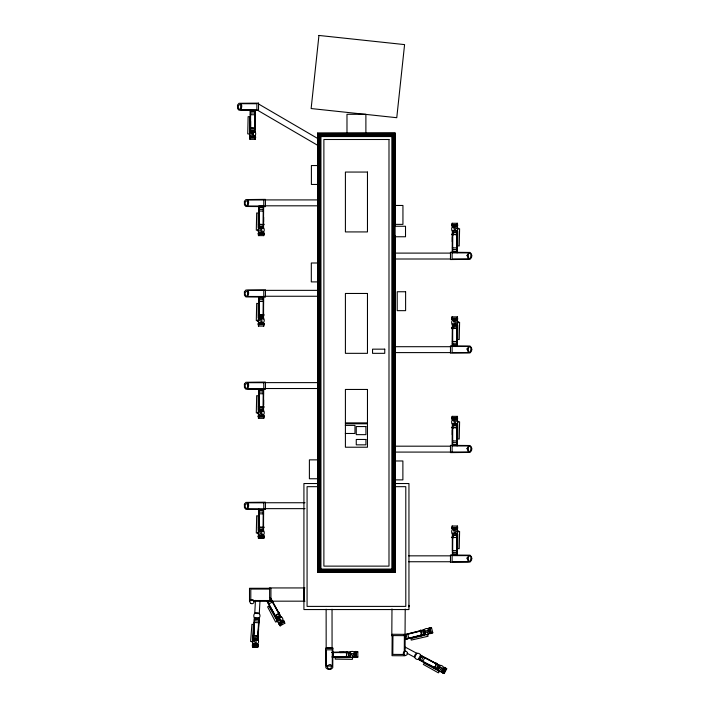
<?xml version="1.0" encoding="UTF-8"?>
<svg xmlns="http://www.w3.org/2000/svg" width="709" height="709" viewBox="0 0 709 709"><rect width="100%" height="100%" fill="white"/><g stroke="black" fill="none" stroke-linecap="round" stroke-linejoin="round"><path stroke-width="1.06" d="M258.271 324.598L258.271 323.552L264.156 323.561L264.156 324.607M258.271 234.156L258.271 233.101L264.156 233.11L264.156 234.165M258.271 416.865L258.271 415.811L264.156 415.82L264.156 416.874M258.271 536.988L258.271 535.933L264.156 535.942L264.156 536.997M263.526 233.11L263.73 234.156L258.688 234.156L258.927 232.056L263.509 232.056L263.73 233.11M258.688 324.598L258.927 322.498L263.509 322.506L263.73 323.552L263.73 324.607L258.688 324.598L258.696 323.552M263.526 415.82L263.73 416.874L258.688 416.865L258.927 414.765L263.509 414.774L263.73 415.82M263.526 535.942L263.73 536.997L258.688 536.988L258.927 534.887L263.509 534.887L263.73 535.942M457.633 527.496L451.748 527.487L451.748 528.533L457.491 528.542M249.852 136.802L249.843 139.327L255.302 139.336L255.311 136.819M250.055 139.327L250.055 136.81M254.965 136.819L255.169 137.865L250.126 137.856L250.366 135.756L254.948 135.765L255.089 139.336M250.392 111.207L250.383 131.892L254.797 131.901L254.903 111.216M250.614 126.84L250.632 121.363M255.054 125.945L255.063 120.902M255.169 128.71L255.169 127.443M255.594 137.865L255.594 136.819L249.71 136.81M258.271 323.552L258.271 324.385L264.156 324.394M258.404 233.101L258.404 235.618L263.863 235.627L263.872 233.11M258.271 415.811L258.271 416.653L264.156 416.662M258.404 323.552L258.404 326.069L263.863 326.078L263.872 323.561M258.271 535.933L258.271 536.775L264.156 536.784M258.404 415.811L258.404 418.337L263.863 418.345L263.872 415.82M258.617 235.618L258.617 233.101M258.617 326.069L258.617 323.552M258.936 301.449L258.741 318.837L263.553 318.846L263.606 296.513M258.794 296.504L258.794 297.993L263.606 298.002M258.936 207.542L258.945 228.183L263.358 228.192L263.553 207.507L263.553 228.404L258.741 228.387L258.794 206.062L263.606 206.071L263.606 207.551L258.794 207.542M258.617 418.337L258.617 415.811M258.723 404.936L258.732 399.894M258.812 314.601L258.351 315.018L263.97 315.026L258.59 315.018M258.936 301.493L258.847 297.94M258.617 538.45L258.617 535.933M258.794 388.771L258.741 411.096L263.553 411.114L263.606 388.78M258.989 299.792L258.945 318.625L263.358 318.642L263.553 297.957M258.723 525.059L258.732 520.016M258.936 390.207L258.945 410.892L263.358 410.901L263.553 390.216M258.794 508.894L258.741 531.218L263.553 531.236L263.553 510.338L263.358 531.023L258.945 531.014L258.936 510.329L263.606 510.391M263.606 222.236L263.624 217.193M263.651 235.627L263.659 233.11M263.73 225.001L263.73 223.743M263.651 326.078L263.659 323.561M263.73 315.443L263.73 314.184M263.651 418.345L263.659 415.82M263.73 407.71L263.73 406.452M263.606 404.945L263.624 399.903M263.651 538.468L263.659 535.942M263.73 527.833L263.73 526.574M452.032 225.808L452.041 223.282L457.5 223.291L457.491 225.817M452.28 241.725L452.289 236.682M452.245 223.282L452.395 226.853L456.977 226.862L457.287 223.291M452.032 418.877L452.041 416.36L457.5 416.369L457.491 418.886L451.748 418.877C450.259 416.998 459.122 417.016 457.633 418.886M452.245 316.879L452.395 320.45L456.977 320.459L457.208 318.359L452.165 318.35L452.377 319.404M452.289 252.847L452.342 230.514L457.154 230.531L457.11 252.856M452.165 418.877L452.165 417.831L457.208 417.831L457.208 418.886L456.977 419.932L452.395 419.932L452.245 416.36M452.289 346.444L452.342 324.11L457.154 324.119L456.959 345.017M452.448 251.358L452.546 230.726L456.959 230.735L457.057 251.42M452.377 528.533L452.165 527.487L457.208 527.496L456.977 529.596L452.395 529.588L452.041 526.016L457.5 526.025L457.633 528.542M452.28 434.794L452.289 429.751M452.245 528.533L452.245 526.016M452.289 445.917L452.342 423.592L457.154 423.601L457.11 445.926M452.289 555.572L452.298 554.092L457.11 554.101L456.959 533.46L452.546 533.452L452.448 552.408M452.351 552.408L456.968 552.382M452.448 554.092L452.457 550.592M452.395 537.484L457.553 537.502L451.925 537.484L453.104 537.067M456.915 343.165L456.959 324.332L452.546 324.314L452.351 344.955L457.11 344.964L457.11 346.453M457.314 235.184L457.314 233.926M457.314 328.781L457.314 327.523M457.287 319.413L457.287 316.888M457.314 428.263L457.314 427.004M457.287 418.886L457.287 416.369M457.757 231.32L457.722 245.801L459.228 245.988L459.6 228.759L456.853 228.413M457.11 555.59L457.154 533.257L452.342 533.248L452.36 550.636L457.119 550.609M457.287 528.542L457.287 526.025M457.314 537.918L457.314 536.66M457.757 324.917L457.722 339.389L459.228 339.584L459.6 322.356L456.853 322.01M457.757 424.399L457.722 438.871L459.228 439.057L459.6 421.837L457.766 421.607M457.757 534.054L457.722 548.527L459.228 548.713L459.6 531.493L456.853 531.147M391.98 608.907L391.802 635.84L391.811 634.936M405.043 635.016L405.211 608.996M405.069 651.491L405.185 634.351L392.157 634.271L392.024 655.692L405.043 655.772M252.369 645.553L252.422 644.499L258.298 644.827L258.244 645.872M252.785 645.571L253.131 643.488L257.704 643.737L257.819 645.846L252.785 645.571L253.051 644.534M252.59 638.995L253.388 624.54L251.899 624.274L250.614 641.459L252.431 641.778M252.564 644.508L252.422 647.025L257.872 647.326L258.014 644.809M252.767 644.516L252.634 647.033L257.668 647.317L257.801 644.8M253.166 636.416L253.219 635.583M254.451 618.966L253.352 639.624L257.766 639.872L259.051 619.223L257.952 640.085L253.148 639.819L254.38 617.521L259.184 617.796L259.104 619.276L254.301 619.01M255.47 600.381L254.753 613.382A3.483 3.483 0 0 0 254.496 617.911A3.483 3.483 0 0 0 259.024 618.159A3.483 3.483 0 0 0 259.281 613.631L259.999 600.629M253.849 634.599L254.15 629.131M258.333 633.935L258.608 628.901M276.847 618.328L276.705 620.012L278.54 622.529A3.483 3.483 0 0 0 282.749 620.836A3.483 3.483 0 0 0 281.056 616.626A3.483 3.483 0 0 0 276.847 618.328A3.483 3.483 0 0 0 278.54 622.529M352.71 656.596L352.391 659.352L335.162 659.14L335.339 657.642L349.812 657.527M258.049 230.372L259.175 227.465A3.483 3.483 0 0 1 263.677 228.032A3.483 3.483 0 0 1 263.119 232.534A3.483 3.483 0 0 1 258.617 231.967L258.049 230.372L258.581 230.186M258.049 320.822L259.175 317.916A3.483 3.483 0 0 1 263.677 318.474A3.483 3.483 0 0 1 263.119 322.976A3.483 3.483 0 0 1 258.617 322.418L258.049 320.822L258.581 320.636M258.049 413.09L259.175 410.174A3.483 3.483 0 0 1 263.677 410.741A3.483 3.483 0 0 1 263.119 415.244A3.483 3.483 0 0 1 258.617 414.676L258.049 413.09L258.581 412.895M258.049 533.203L259.175 530.297A3.483 3.483 0 0 1 263.677 530.864A3.483 3.483 0 0 1 263.119 535.366A3.483 3.483 0 0 1 258.617 534.799L258.049 533.203L258.581 533.017M457.846 228.537L456.72 231.453A3.483 3.483 0 0 1 452.218 230.886A3.483 3.483 0 0 1 452.785 226.384A3.483 3.483 0 0 1 457.287 226.951L457.846 228.537L457.323 228.732M457.846 322.134L456.72 325.041A3.483 3.483 0 0 1 452.218 324.483A3.483 3.483 0 0 1 452.785 319.981A3.483 3.483 0 0 1 457.287 320.539L457.846 322.134L457.323 322.32M457.846 531.271L456.72 534.178A3.483 3.483 0 0 1 452.218 533.62A3.483 3.483 0 0 1 452.785 529.118A3.483 3.483 0 0 1 457.287 529.676L457.846 531.271L457.323 531.458M249.488 134.081L250.623 131.174A3.483 3.483 0 0 1 255.116 131.741A3.483 3.483 0 0 1 254.558 136.243A3.483 3.483 0 0 1 250.055 135.676L249.488 134.081L250.02 133.895M439.412 671.405L437.364 669.048A3.483 3.483 0 0 1 439.97 665.334A3.483 3.483 0 0 1 443.692 667.94A3.483 3.483 0 0 1 441.087 671.653L439.412 671.405L438.135 669.278L437.426 669.402M252.351 641.769L253.627 638.924A3.483 3.483 0 0 1 258.094 639.722A3.483 3.483 0 0 1 257.287 644.189A3.483 3.483 0 0 1 252.829 643.391L252.351 641.769L252.891 641.61M250.126 137.856L250.339 136.81M258.688 234.156L258.9 233.101M258.688 416.865L258.9 415.811M258.688 536.988L258.9 535.933M456.995 225.817L457.208 224.762L452.165 224.753L452.377 225.808M456.995 319.404L457.208 318.359M456.995 418.886L457.208 417.831M456.995 528.542L457.208 527.496M404.449 648.77L405.3 647.166L416.795 653.29A3.483 3.483 0 0 1 420.8 655.417A3.483 3.483 0 0 1 418.673 659.423A3.483 3.483 0 0 1 414.668 657.296L407.001 653.211M419.577 660.07L421.846 655.816L420.534 655.125L418.266 659.37L437.985 669.863L440.245 665.618L424.921 657.456M421.261 660.735L423.344 656.844L422.777 656.374M422.661 661.71L424.868 657.491M434.227 666.992L434.165 668.02M435.769 664.111L436.203 663.278L437.32 663.872M442.664 672.885L445.429 667.683M444.313 673.364L441.299 671.423L443.453 667.373L445.412 668.153L443.045 672.611L442.221 671.928M443.657 673.258L446.218 668.436M456.72 424.523L457.659 423.113L457.287 420.02A3.483 3.483 0 0 0 452.785 419.453A3.483 3.483 0 0 0 452.218 423.955A3.483 3.483 0 0 0 456.72 424.523A3.483 3.483 0 0 0 457.287 420.02M437.719 668.986L436.992 670.023L424.221 663.216L423.353 664.457L438.401 672.85L439.456 671.334M395.294 235.973L395.294 572.429L317.579 572.429L320.938 569.061L320.938 136.562L317.579 133.195L317.579 572.429L395.259 572.385L391.935 569.061L391.935 136.562L395.294 133.195L395.294 226.136M279.426 619.294L280.232 619.4M427.802 634.52L429.211 633.589A3.483 3.483 0 0 0 428.661 629.078A3.483 3.483 0 0 0 424.159 629.636A3.483 3.483 0 0 0 424.709 634.138L426.304 634.706L427.802 634.52L427.492 634.05M280.321 625.728L279.16 623.486L279.674 624.407L284.079 621.961L283.573 621.04L284.726 623.282M279.204 624.425L284.344 621.571M266.868 601.072L268.649 604.095M270.882 598.804L280.853 616.927L276.989 619.063L267.869 602.579L271.804 600.266M268.569 604.139L272.726 601.826M278.805 614.411L279.621 613.959L279.009 612.851L278.398 613.675M281.739 624.221L279.825 625.276L280.135 625.825L284.912 623.184L283.689 620.978L278.912 623.619L280.135 625.825M429.078 628.342L428.112 628.821L429.22 633.261L431.311 632.977L430.088 628.085L429.078 628.342L430.088 628.085M277.352 621.376L275.641 622.068L267.594 606.833L268.995 606.266L276.005 618.939M351.097 657.42L354.181 657.021A3.483 3.483 0 0 0 354.704 652.51A3.483 3.483 0 0 0 350.193 651.996A3.483 3.483 0 0 0 349.679 656.499A3.483 3.483 0 0 0 354.181 657.021M261.577 412.895L260.77 412.993M429.991 627.678L428.972 627.935L430.398 633.642L431.418 633.385M407.152 638.898L406.018 634.325M429.042 628.209L431.489 627.598L432.809 632.898L430.363 633.509M421.208 630.328L419.985 630.629L420.215 631.533M408.871 638.525L407.71 633.855L424.549 629.663L425.71 634.333L405.424 639.323L404.555 635.627M429.096 628.413L431.542 627.802M404.352 634.839L407.728 633.899M406.115 634.449L424.399 629.902L425.462 634.192L405.442 639.217M404.21 635.104L422.484 630.558L423.468 634.511L405.193 639.057L404.458 636.088M422.449 635.308L421.226 635.619L421.004 634.706M430.31 633.305L432.756 632.694M425.081 635.104L411.034 638.596L411.22 640.103L428.023 636.274L427.793 634.44M355.28 652.094L356.326 651.881L356.37 656.915L355.315 656.72M431.311 632.977L430.292 633.234M356.317 651.456L355.271 651.465L355.324 657.349L357.841 657.19L357.797 651.731L354.225 652.129L354.261 656.702L357.841 656.986M355.28 651.961L357.797 651.943M332.087 652.307L333.177 652.298L333.248 657.057M332.087 652.404L333.177 652.395M339.363 652.156L344.397 652.12M332.051 652.307L350.565 652.112L350.601 656.924L332.087 657.013M332.051 652.404L350.361 652.315L350.397 656.729L332.087 656.915M332.654 652.617L348.349 652.502L348.385 656.569L332.689 656.694M339.833 652.608L345.318 652.564M339.398 657.048L344.441 657.013M317.579 133.195L317.747 572.26L317.747 133.363L395.294 133.195L317.623 133.239L317.747 572.26L395.135 572.26L395.135 236.177L395.294 572.429L395.161 236.203M317.579 572.429L395.135 572.26M317.747 133.363L395.135 133.363L395.135 226.224M320.938 136.562L391.935 136.562M317.703 165.552L311.402 165.552L311.402 184.455L317.703 184.455M264.732 199.911L318.111 199.911M395.595 205.468L402.942 205.468L402.942 224.372L395.595 224.372M264.732 205.814L318.111 205.814M395.01 226.26L405.513 226.26L405.513 236.762L395.01 236.762M395.126 253.104L450.676 253.104M395.126 259.007L450.676 259.007M317.614 262.995L311.313 262.995L311.313 281.898L317.614 281.898M264.732 290.353L318.111 290.353M264.732 296.256L318.111 296.256M395.126 346.701L450.676 346.701M395.126 352.603L450.676 352.603M264.732 382.621L318.111 382.621M264.732 388.523L318.111 388.523M345.407 422.883L366.97 422.883L366.97 423.787L345.407 423.787M345.31 425.391L354.97 425.391L354.97 433.483L345.31 433.483M395.126 446.183L450.676 446.183M395.126 452.085L452.253 452.085M317.792 459.857L309.39 459.857L309.39 478.761L317.792 478.761M395.525 460.974L402.88 460.974L402.88 479.878L395.525 479.878M317.579 483.529L303.922 483.529L303.922 609.554L408.951 609.554L408.951 483.529L395.294 483.529M317.579 486.675L307.077 486.675L307.077 606.399L405.796 606.399L405.796 486.675L395.294 486.675M264.732 502.743L305.038 502.743M264.732 508.645L305.038 508.645M408.685 555.838L450.676 555.838M408.685 561.741L450.676 561.741M320.938 569.061L391.935 569.061M269.349 587.938L304.959 587.938M271.52 601.17L304.959 601.17M253.787 601.303L270.927 601.303L270.927 588.284L249.497 588.284L249.497 601.303M249.71 137.643L255.594 137.661M263.447 211.06L258.785 211.034M258.59 224.15L263.97 224.585L258.351 224.567L258.812 224.15M258.59 224.567L259.521 224.567M453.113 233.917L452.174 233.917L452.174 235.175L453.104 235.175M258.271 233.943L264.156 233.952M452.174 234.333L453.104 234.342M452.174 234.759L453.104 234.759M456.968 247.866L452.307 247.875M258.936 299.712L263.456 299.721M263.447 301.458L258.785 301.476M259.529 314.176L258.59 314.176L258.59 315.434L259.521 315.434M258.59 314.592L259.521 314.601M453.113 327.514L452.174 327.514L452.174 328.772L453.104 328.772M452.174 327.93L453.104 327.93M456.968 343.236L452.351 343.236M259.529 406.443L258.59 406.443L258.59 407.702L259.521 407.702M258.59 406.86L259.521 406.86M258.812 407.276L263.509 407.285M452.174 427.828L453.104 427.828M453.104 428.254L452.174 428.245L452.174 426.986L453.113 426.986M452.457 440.936L457.119 440.954M263.456 512.12L258.838 512.111M258.59 526.982L263.97 527.416L258.351 527.399L258.812 526.982M258.59 527.399L259.521 527.399M452.174 537.484L453.104 537.484M258.404 537.821L263.863 537.83M250.286 112.979L255.001 112.997M250.233 114.734L255.045 114.752M250.968 127.434L250.038 127.434L250.029 128.692L250.968 128.692M258.989 209.35L263.402 209.359M259.529 223.734L258.59 223.725L258.59 224.992L259.521 224.992M452.502 249.559L456.915 249.568M452.298 251.358L457.11 251.376M452.307 341.463L457.119 341.481M258.794 390.251L263.606 390.269M263.544 391.988L258.989 392.059M258.785 393.743L263.597 393.752M259.521 407.285L258.351 406.86L263.97 406.877L263.509 407.294M452.502 442.629L456.915 442.646M258.785 513.865L263.597 513.874M259.529 526.565L258.59 526.557L258.59 527.824L259.521 527.824M453.113 536.651L452.174 536.642L452.174 537.909L453.104 537.909M254.398 620.818L258.803 621.057M254.159 622.511L258.909 622.759M257.438 635.388L258.368 635.441L258.298 636.7L257.367 636.647M252.377 645.341L258.253 645.66M250.835 131.457L249.586 131.298L249.63 116.825L248.123 116.63L247.742 133.859L249.577 134.09M259.397 227.749L258.147 227.589L258.182 213.117L256.676 212.93L256.303 230.159L258.138 230.381M259.397 318.199L258.147 318.04L258.182 303.567L256.676 303.372L256.303 320.601L258.138 320.831M259.397 410.458L258.147 410.307L258.182 395.826L256.676 395.64L256.303 412.868L258.138 413.099M259.397 530.58L258.147 530.421L258.182 515.948L256.676 515.762L256.303 532.991L258.138 533.221M444.392 667.851L445.412 668.153M445.615 667.789L444.685 667.293L441.929 672.486L442.85 672.983M444.454 667.727L446.679 668.915M421.775 655.843L424.868 657.597M423.344 656.844L439.97 665.698L437.887 669.588L419.613 659.911M428.697 664.457L432.871 666.664M258.475 103.931L318.146 138.76M257.411 110.143L318.04 145.531M252.537 133.239L253.051 133.762M283.573 621.04L282.856 620.233L278.85 622.458L279.16 623.486M250.339 131.395L250.773 131.954M258.9 227.686L259.334 228.245M258.9 318.128L259.334 318.696M258.9 410.396L259.334 410.963M258.9 530.518L259.334 531.085M284.451 621.758L283.937 620.836L278.797 623.69L279.302 624.602M270.315 597.474L281.127 617.007L276.918 619.338L268.516 604.157M270.608 598.768L279.727 615.252L276.164 617.22L267.045 600.736M274.516 615.341L275.127 616.44M352.4 657.066L352.595 657.597M429.787 627.731L431.214 633.438M452.165 417.831L452.377 418.877M257.668 644.791L257.819 645.846M356.113 651.456L356.157 657.34M355.271 651.748L355.315 657.216M347.171 652.909L347.162 651.979L345.903 651.988L345.912 652.918M332.034 609.217L332.069 647.84L326.167 647.84L326.131 609.226M365.888 133.195L365.888 114.291L346.985 114.291L346.985 133.195M304.055 587.938L304.055 601.17M408.809 605.309A1.055 1.055 0 0 1 408.809 606.798M457.287 320.539A3.483 3.483 0 0 1 456.72 325.041M457.287 529.676A3.483 3.483 0 0 1 456.72 534.178M457.287 226.951A3.483 3.483 0 0 1 456.72 231.453M250.055 135.676A3.483 3.483 0 0 1 250.623 131.174M258.617 231.967A3.483 3.483 0 0 1 259.175 227.465M258.617 322.418A3.483 3.483 0 0 1 259.175 317.916M258.617 414.676A3.483 3.483 0 0 1 259.175 410.174M258.617 534.799A3.483 3.483 0 0 1 259.175 530.297M429.211 633.589A3.483 3.483 0 0 1 424.709 634.138M441.087 671.653A3.483 3.483 0 0 1 437.364 669.048M252.829 643.391A3.483 3.483 0 0 1 253.627 638.924M451.748 224.753L457.633 224.762L457.633 225.817L451.748 225.808L451.748 224.753M451.748 318.35L457.633 318.359L457.633 319.404L451.748 319.404L451.748 318.35M240.652 103.7L240.635 109.744L256.871 109.78L256.88 103.744L240.652 103.7M249.79 127.85L255.417 128.285L249.79 127.85M250.295 111.207L250.188 132.096L255.001 132.104L255.001 111.216L250.242 111.251M250.614 111.038L250.561 129.88L254.637 129.889L254.682 111.056L250.614 111.038M258.537 103.133L258.519 110.4L238.986 110.196L237.55 108.583L237.488 105.092L239.004 103.292L258.537 103.133M258.404 535.933L258.404 538.45L263.863 538.468L263.872 535.942L258.404 535.933M259.157 207.338L259.122 226.171L263.19 226.18L263.234 207.347L259.157 207.338M259.157 297.78L259.122 316.622L263.19 316.631L263.234 297.789L259.157 297.78M259.157 390.047L259.122 408.88L263.19 408.889L263.234 390.056L259.157 390.047M259.157 510.17L259.122 529.003L263.19 529.011L263.234 510.179L259.157 510.17M451.934 234.333L457.553 234.768L451.934 234.333M451.934 327.93L457.553 328.364L451.934 327.93M452.041 316.879L452.032 319.396L457.491 319.413L457.5 316.888L452.041 316.879M451.934 427.412L457.553 427.837L451.934 427.412M452.705 232.738L452.67 251.571L456.738 251.58L456.782 232.747L452.705 232.738M452.546 423.796L452.351 444.481L456.959 444.49L456.959 423.805L452.546 423.796M452.705 326.326L452.67 345.168L456.738 345.177L456.782 326.335L452.705 326.326M452.705 425.808L452.67 444.64L456.738 444.649L456.782 425.817L452.705 425.808M452.705 535.463L452.67 554.296L456.738 554.314L456.782 535.472L452.705 535.463M392.946 635.583L392.821 654.389L404.263 654.469L404.378 635.654L392.946 635.583M332.902 648.159L332.76 667.692L331.156 669.136L327.664 669.207L325.856 667.701L325.626 648.168L332.902 648.159M425.046 631.338L427.695 632.933L427.74 630.319L425.046 631.338M252.971 635.565L258.563 636.292L252.971 635.565M254.682 618.824L253.636 637.63L257.704 637.852L258.75 619.046L254.682 618.824M244.756 202.597C248.177 212.86 251.438 194.629 244.756 202.597M244.756 293.039C248.177 303.31 251.438 285.071 244.756 293.039M244.756 385.306C248.177 395.569 251.438 377.339 244.756 385.306M244.756 505.428C248.177 515.691 251.438 497.461 244.756 505.428M467.018 255.373C470.439 265.636 473.701 247.406 467.018 255.373M467.018 348.961C470.439 359.233 473.701 341.002 467.018 348.961M467.018 448.442C470.439 458.714 473.701 440.475 467.018 448.442M467.018 558.098C470.439 568.37 473.701 550.14 467.018 558.098M237.861 106.306C241.255 116.577 244.561 98.356 237.861 106.306M318.944 35.45L311.136 108.548L396.765 117.703L404.582 44.605L318.944 35.45M326.955 666.371C331.032 675.402 334.533 659.343 326.955 666.371M244.392 201.383L244.454 204.866L245.899 206.479L265.432 206.638L265.432 199.371L245.899 199.575L244.392 201.383M244.392 291.833L244.454 295.316L245.899 296.92L265.432 297.089L265.432 289.813L245.899 290.025L244.392 291.833M244.392 384.092L244.454 387.584L245.899 389.188L265.432 389.356L265.432 382.08L245.899 382.284L244.392 384.092M244.392 504.214L244.454 507.706L245.899 509.31L265.432 509.47L265.432 502.202L245.899 502.406L244.392 504.214M471.769 255.789L471.512 257.535L470.005 259.343L450.472 259.547L450.472 252.271L470.005 252.439L471.45 254.044L471.769 255.789M471.769 349.386L471.512 351.132L470.005 352.931L450.472 353.144L450.472 345.868L470.005 346.036L471.45 347.64L471.769 349.386M471.769 448.859L471.512 450.605L470.005 452.413L450.472 452.617L450.472 445.349L470.005 445.509L471.45 447.122L471.769 448.859M471.769 558.524L471.512 560.261L470.005 562.069L450.472 562.281L450.472 555.005L470.005 555.174L471.45 556.778L471.769 558.524M350.654 653.858L352.86 656.029L353.516 653.503L350.654 653.858M279.169 618.035L278.442 620.552L281.313 620.269L279.169 618.035M416.795 653.29L414.668 657.296A3.483 3.483 0 0 1 416.795 653.29M421.483 656.047L419.568 659.645L436.195 668.498L438.109 664.9L421.483 656.047M436.691 663.269L434.413 668.427L436.691 663.269M444.552 667.541L441.991 672.362L444.215 673.55L446.776 668.729L444.552 667.541M439.491 667.196L440.386 670.156L442.035 667.789L439.491 667.196M261.346 228.351L259.494 230.195L262.135 231.338L261.346 228.351M261.346 318.793L259.494 320.636L262.135 321.78L261.346 318.793M261.346 411.06L259.494 412.904L262.135 414.047L261.346 411.06M453.76 227.58L454.558 230.567L456.286 228.263L453.76 227.58M453.76 321.177L454.558 324.164L456.286 321.859L453.76 321.177M261.346 531.183L259.494 533.026L262.135 534.169L261.346 531.183M453.76 420.65L454.558 423.645L456.286 421.332L453.76 420.65M453.76 530.314L454.558 533.301L456.286 530.997L453.76 530.314M252.785 132.051L250.933 133.895L253.583 135.047L252.785 132.051M255.745 639.917L253.795 641.663L256.383 642.948L255.745 639.917M279.426 613.108L274.711 616.192L279.426 613.108M420.747 630.186L421.695 635.751L420.747 630.186M346.745 651.731L346.364 657.358L346.745 651.731M394.931 133.567L317.942 133.567L317.942 572.057L394.931 572.057L394.931 133.567M394.656 133.841L318.217 133.841L318.217 571.782L394.656 571.782L394.656 133.841M394.31 134.178L318.563 134.178L318.563 571.445L394.31 571.445L394.31 134.178M393.912 134.586L318.961 134.586L318.961 571.037L393.912 571.037L393.912 134.586M393.46 135.029L319.413 135.029L319.413 570.594L393.46 570.594L393.46 135.029M392.972 135.516L319.901 135.516L319.901 570.107L392.972 570.107L392.972 135.516M392.458 136.031L320.415 136.031L320.415 569.593L392.458 569.593L392.458 136.031M388.993 139.496L323.88 139.496L323.88 566.128L388.993 566.128L388.993 139.496M367.466 172.057L345.407 172.057L345.407 231.923L367.466 231.923L367.466 172.057M263.775 199.982L247.547 199.982L247.547 206.027L263.775 206.027L263.775 199.982M468.357 252.891L452.12 252.891L452.12 258.936L468.357 258.936L468.357 252.891M263.775 290.433L247.547 290.433L247.547 296.477L263.775 296.477L263.775 290.433M405.61 291.753L397.208 291.753L397.208 310.657L405.61 310.657L405.61 291.753M367.466 293.464L345.407 293.464L345.407 353.33L367.466 353.33L367.466 293.464M468.357 346.488L452.12 346.488L452.12 352.524L468.357 352.524L468.357 346.488M384.748 349.156L372.544 349.156L372.544 353.33L384.748 353.33L384.748 349.156M263.775 382.692L247.547 382.692L247.547 388.736L263.775 388.736L263.775 382.692M367.466 389.454L345.407 389.454L345.407 447.219L367.466 447.219L367.466 389.454M365.924 426.552L356.264 426.552L356.264 434.644L365.924 434.644L365.924 426.552M365.924 439.465L356.264 439.465L356.264 444.844L365.924 444.844L365.924 439.465M468.357 445.961L452.12 445.961L452.12 452.005L468.357 452.005L468.357 445.961M263.775 502.814L247.547 502.814L247.547 508.858L263.775 508.858L263.775 502.814M468.357 555.617L452.12 555.617L452.12 561.661L468.357 561.661L468.357 555.617M269.615 589.073L250.8 589.073L250.8 600.514L269.615 600.514L269.615 589.073M332.291 649.816L326.246 649.816L326.264 666.052L332.308 666.043L332.291 649.816M259.281 613.631L254.753 613.382A3.483 3.483 0 0 1 259.281 613.631M404.334 655.107A2.1 2.1 0 0 0 407.498 653.308A2.1 2.1 0 0 0 404.36 651.474A2.1 2.1 0 0 0 404.334 655.107M250.933 603.456A2.1 2.1 0 0 0 254.079 601.64A2.1 2.1 0 0 0 250.933 599.823A2.1 2.1 0 0 0 250.933 603.456"/></g></svg>
